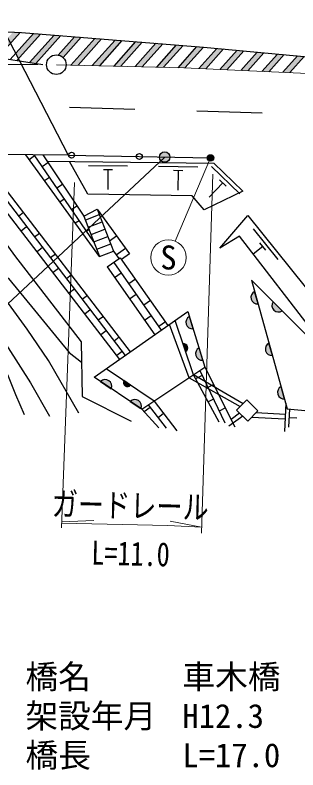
# Model space of a CAD drawing. Units: millimetres at full size, sheet at 1:1000; details may follow other scales. Extents: x 40000 to 680000, y 20000 to 380000.
# Drawn here: x 278800 to 300423, y 246374 to 304049 of the extents above; entities that cross this region are included whole.
import ezdxf
from ezdxf.enums import TextEntityAlignment as Align

# ---------------------------------------------------------------- set-up
doc = ezdxf.new("R2010")
doc.units = ezdxf.units.MM
doc.header["$LTSCALE"] = 1000
doc.linetypes.add('CHAIN', pattern=[18.5, 12, -1.5, 3.5, -1.5])
doc.linetypes.add('DASHED', pattern=[7.5, 6, -1.5])
for name, color, linetype, lineweight in [('M-BGD', 7, 'Continuous', 25), ('M-BMK', 2, 'CHAIN', 13), ('M-BMK-SRVR', 3, 'Continuous', 25), ('M-STR-HTXT', 7, 'Continuous', 13), ('M-STR-STR1', 1, 'Continuous', 25), ('M-STR-STRC', 7, 'Continuous', 25)]:
    doc.layers.add(name, color=color, linetype=linetype, lineweight=lineweight)
doc.styles.add('ＭＳ ゴシック', font='')
doc.styles.get('ＭＳ ゴシック').set_extended_font_data('MS Gothic')

msp = doc.modelspace()

# ---------------------------------------------------------------- hatches: boundary and pattern name
at = {"layer": 'M-BGD'}
for points in [[(297378, 281975, -0.82183), (297111, 282929)], [(299224, 281447, -0.82183), (298523, 282147)], [(292417, 280080, -0.82183), (292127, 281028)], [(291834, 278337), (291634, 278930, -0.84072)], [(293152, 277682, -0.82183), (292862, 278629)], [(298479, 278037, -0.82183), (298212, 278991)], [(285329, 276054, -0.82183), (286152, 275501)], [(287111, 276116), (287630, 275768, -0.84072)], [(299409, 274708, -0.82183), (299142, 275662)], [(287595, 274530, -0.82183), (288417, 273977)]]:
    msp.add_hatch(color=256, dxfattribs=at).paths.add_polyline_path(points)
at = {"layer": 'M-STR-STRC'}
for points in [[(278435, 301895), (277461, 300807), (276973, 300884), (278231, 302289), (278644, 302751), (279178, 302725)], [(280739, 302603), (280220, 302645), (278843, 301107), (279047, 300713)], [(282297, 302478), (281777, 302520), (279899, 300422), (280387, 300345)], [(283855, 302353), (283335, 302395), (282085, 300998, -0.14622), (282468, 300805)], [(285412, 302228), (284893, 302270), (283069, 300232), (283614, 300219)], [(286970, 302103), (286451, 302144), (284703, 300192), (285248, 300179)], [(288528, 301978), (288009, 302019), (286337, 300152), (286882, 300138)], [(290086, 301852), (289567, 301894), (287971, 300112), (288516, 300098)], [(291644, 301727), (291124, 301769), (289605, 300071), (290150, 300058)], [(293202, 301602), (292682, 301644), (291239, 300031), (291690, 300020), (291782, 300016)], [(294743, 301459), (294229, 301507), (292852, 299968), (293387, 299944)], [(296284, 301315), (295771, 301363), (294457, 299895), (294992, 299871)], [(297826, 301171), (297312, 301219), (296062, 299823), (296597, 299799)], [(299367, 301028), (298853, 301076), (297667, 299750), (298202, 299726)], [(300908, 300884), (300395, 300932), (299272, 299678), (299807, 299654)], [(289898, 292985, -1), (290573, 293415, -0.41421), (290450, 292863, -0.41421)], [(293960, 293251, -1), (293520, 293012, -1)]]:
    msp.add_hatch(color=256, dxfattribs=at).paths.add_polyline_path(points)

# ---------------------------------------------------------------- linework, layer by layer
at = {"layer": 'M-BGD'}
for p, q in [((286801, 277741), (274735, 293435)), ((275424, 293427), (287219, 278034)), ((287628, 278322), (276020, 293421)), ((285266, 285602), (279611, 293381)), ((279873, 293022), (280293, 293311)), ((284825, 286718), (280249, 293374)), ((282863, 293346), (293740, 293131)), ((280859, 292487), (281309, 292795)), ((287401, 292505), (284401, 292540)), ((292769, 292442), (289769, 292477)), ((295970, 290399), (293814, 292486)), ((286247, 292219), (285547, 292227)), ((285897, 292223), (285880, 290723)), ((291616, 292156), (290916, 292164)), ((291266, 292160), (291248, 290660)), ((281049, 291403), (281426, 291662)), ((294935, 290984), (294432, 291471)), ((281992, 290838), (282417, 291131)), ((294683, 291227), (293640, 290149)), ((282226, 289785), (282559, 290014)), ((279453, 288956), (279073, 288665)), ((283125, 289190), (283526, 289466)), ((284046, 288685), (285065, 289218)), ((285065, 289218), (286329, 286023)), ((284162, 288392), (285225, 288812)), ((279682, 287871), (279261, 287548)), ((283402, 288167), (283692, 288366)), ((284383, 287834), (285446, 288254)), ((280672, 287370), (280290, 287077)), ((284258, 287542), (284447, 287672)), ((284604, 287276), (285667, 287696)), ((298914, 285385), (297036, 287724)), ((284825, 286718), (285888, 287139)), ((286025, 286791), (286552, 287174)), ((280898, 286283), (280480, 285963)), ((285046, 286160), (286108, 286581)), ((286534, 285730), (287233, 286239)), ((297741, 286366), (297009, 285779)), ((297960, 286093), (297522, 286639)), ((281891, 285784), (281506, 285490)), ((285266, 285602), (286329, 286023)), ((286329, 286023), (286740, 285438)), ((286339, 285157), (289979, 279971)), ((282114, 284696), (281699, 284377)), ((285833, 284802), (289473, 279616)), ((286914, 284338), (286408, 283983)), ((283110, 284199), (282723, 283902)), ((287994, 283875), (287488, 283520)), ((283331, 283108), (282918, 282792)), ((284329, 282613), (283939, 282315)), ((288063, 282701), (287557, 282346)), ((297378, 281975), (297111, 282929)), ((289143, 282238), (288637, 281883)), ((299224, 281447), (298523, 282147)), ((284547, 281521), (284137, 281206)), ((284853, 276374), (292013, 281399)), ((285548, 281028), (285156, 280727)), ((289212, 281064), (288706, 280709)), ((292417, 280080), (292127, 281028)), ((290292, 280601), (289786, 280246)), ((292105, 276337), (290599, 280406)), ((292437, 276558), (291031, 280710)), ((285764, 279933), (285356, 279620)), ((286767, 279442), (286372, 279140)), ((291634, 278930), (291834, 278337)), ((293152, 277682), (292862, 278629)), ((298479, 278037), (298212, 278991)), ((286980, 278346), (286575, 278035)), ((289429, 274562), (285768, 277016)), ((288483, 273933), (293318, 277142)), ((292927, 276883), (294826, 272895)), ((288483, 273933), (284853, 276374)), ((294399, 272947), (292437, 276558)), ((293106, 276507), (292597, 276264)), ((285329, 276054), (286152, 275501)), ((287630, 275768), (287111, 276116)), ((293984, 275817), (293536, 275604)), ((299409, 274708), (299142, 275662)), ((289429, 274562), (291154, 272274)), ((293966, 274701), (293553, 274504)), ((287595, 274530), (288417, 273977)), ((289123, 274076), (288672, 273727)), ((288978, 274262), (290347, 272494)), ((294881, 274029), (294396, 273798)), ((299492, 274409), (299386, 272220)), ((299771, 273959), (299703, 272551)), ((288483, 273933), (289792, 272510)), ((290150, 273606), (289735, 273285)), ((299739, 273300), (300338, 273271))]:
    msp.add_line(p, q, dxfattribs=at)
at = {"layer": 'M-BGD', "linetype": 'DASHED'}
for p, q in [((292105, 276337), (296008, 274133)), ((296227, 274356), (292437, 276558)), ((296216, 273393), (295142, 272639)), ((295967, 273639), (295325, 273145)), ((297229, 273672), (299451, 273564)), ((296895, 273334), (299434, 273211))]:
    msp.add_line(p, q, dxfattribs=at)
at = {"layer": 'M-BGD'}
for points in [[(261420, 293409), (262579, 291144), (265483, 290566), (269656, 291904), (272574, 291087), (274617, 291354), (278759, 285670), (283843, 279077), (283931, 274900), (287675, 273012)], [(280928, 293367), (284046, 288685), (285266, 285602)], [(281255, 292877), (293995, 292728), (296206, 290588), (293252, 289180), (292344, 290236), (284361, 290358), (282966, 292857)], [(279519, 273495), (278865, 275032), (278244, 276555), (277438, 278112), (276543, 279328), (275671, 280590), (274712, 281733), (273393, 283152), (271737, 284578), (270298, 285931), (268651, 287295), (267311, 288242), (265479, 289246), (263386, 290315), (261795, 291207), (260530, 291859)], [(267887, 291337), (269292, 290749), (271010, 289760), (272728, 288689), (274693, 287315), (276259, 286080), (278308, 283921), (280274, 281502), (282125, 279259), (282935, 278267), (283876, 277525)], [(283683, 273640), (281359, 277653), (279724, 280055), (278294, 282024), (276479, 284033), (275187, 285323), (273731, 286737), (272081, 288059), (270652, 289033), (268852, 289926), (266808, 290991)], [(265483, 290566), (265738, 290210), (268112, 288621), (269581, 287506), (271110, 286320), (272885, 284912), (274329, 283518), (275847, 282011), (276997, 280617), (278259, 278631), (279973, 275960), (281443, 273393)], [(285065, 289218), (287538, 285819), (286937, 285382)], [(294456, 286240), (296604, 288741), (300984, 283286), (305418, 277521), (309884, 271867)], [(301883, 279458), (295954, 287146), (294456, 286240)], [(285833, 284802), (286845, 285512), (290485, 280326)], [(292013, 281399), (293318, 277142), (295603, 272591)]]:
    msp.add_lwpolyline(points, dxfattribs=at)
for points in [[(299614, 273974), (307213, 273243), (302013, 278661), (296867, 283802)], [(295740, 273862), (296590, 273024), (297371, 273817), (296522, 274655)]]:
    msp.add_lwpolyline(points, close=True, dxfattribs=at)
for centre in [(283115, 293341), (288302, 293238), (293740, 293131)]:
    msp.add_circle(centre, 225, dxfattribs=at)
for centre, radius, start, end in [((297339, 282479), 505, 116.78625, 274.44444), ((298943, 281866), 505, 146.20118, 303.85937), ((292365, 280583), 505, 118.21689, 275.87508), ((291682, 278616), 318, 298.6006, 98.81833), ((293101, 278184), 505, 118.21689, 275.87508), ((298440, 278540), 505, 116.78625, 274.44444), ((285686, 275696), 505, 337.25469, 134.91288), ((287401, 275987), 318, 156.05371, 316.27145), ((299370, 275212), 505, 116.78625, 274.44444), ((287951, 274173), 505, 337.25469, 134.91288)]:
    msp.add_arc(centre, radius, start, end, dxfattribs=at)
at = {"layer": 'M-BMK'}
msp.add_lwpolyline([(196136, 294419), (212221, 296486), (227062, 298102), (236329, 298903), (246002, 299495), (253142, 299914), (261889, 300176), (268549, 300285), (281953, 300260), (291690, 300020), (302613, 299527), (310267, 298996), (326793, 297444), (348968, 295352), (371789, 293196), (381029, 292170), (397547, 290741)], dxfattribs=at)
at = {"layer": 'M-BMK-SRVR'}
msp.add_circle((281953, 300260), 750, dxfattribs=at)
at = {"layer": 'M-STR-HTXT'}
for p, q in [((293740, 293131), (291050, 286771)), ((293045, 264457), (293912, 291907)), ((283345, 291250), (282343, 264863)), ((282361, 265329), (284814, 265433)), ((293059, 264923), (290646, 265374))]:
    msp.add_line(p, q, dxfattribs=at)
msp.add_lwpolyline([(282358, 265239), (290470, 265040), (293059, 264923)], dxfattribs=at)
msp.add_circle((290524, 285528), 1350, dxfattribs=at)
at = {"layer": 'M-STR-STR1'}
for p, q in [((274968, 308590), (282863, 293346)), ((282863, 293346), (266366, 293527))]:
    msp.add_line(p, q, dxfattribs=at)
at = {"layer": 'M-STR-STRC'}
for p, q in [((279178, 302725), (277461, 300807)), ((280220, 302645), (278436, 300653)), ((280739, 302603), (278924, 300576)), ((281777, 302520), (279899, 300422)), ((282297, 302478), (280387, 300345)), ((283335, 302395), (282085, 300998)), ((283855, 302353), (282468, 300805)), ((284893, 302270), (283069, 300232)), ((285412, 302228), (283614, 300219)), ((286451, 302144), (284703, 300192)), ((286970, 302103), (285248, 300179)), ((288009, 302019), (286337, 300152)), ((288528, 301978), (286882, 300138)), ((289567, 301894), (287971, 300112)), ((290086, 301852), (288516, 300098)), ((291124, 301769), (289605, 300071)), ((291644, 301727), (290150, 300058)), ((292682, 301644), (291239, 300031)), ((293202, 301602), (291782, 300016)), ((294229, 301507), (292852, 299968)), ((294743, 301459), (293387, 299944)), ((295771, 301363), (294457, 299895)), ((296284, 301315), (294992, 299871)), ((297312, 301219), (296062, 299823)), ((297826, 301171), (296597, 299799)), ((298853, 301076), (297667, 299750)), ((299367, 301028), (298202, 299726)), ((300395, 300932), (299272, 299678)), ((300908, 300884), (299807, 299654)), ((282957, 297017), (287954, 296867)), ((292684, 296725), (297681, 296574)), ((290236, 293200), (256616, 261765))]:
    msp.add_line(p, q, dxfattribs=at)
for points in [[(220125, 300568), (234759, 302158), (245329, 302797), (258079, 303334), (266550, 303332), (279296, 302719), (293217, 301601), (309941, 300042), (325545, 298456), (345868, 296321), (369144, 293912), (387942, 292060), (411516, 289768), (435493, 287333), (453334, 285323)], [(254090, 303166), (263193, 302598), (272379, 301609), (280913, 300262)]]:
    msp.add_lwpolyline(points, dxfattribs=at)
for centre, radius in [((290236, 293200), 400), ((293740, 293131), 250)]:
    msp.add_circle(centre, radius, dxfattribs=at)

# ---------------------------------------------------------------- texts
at = {"layer": 'M-STR-HTXT', "style": 'ＭＳ ゴシック'}
msp.add_text('S', height=1833, dxfattribs=at).set_placement((290524, 285528), align=Align.MIDDLE_CENTER)
at = {"layer": 'M-STR-HTXT', "style": 'ＭＳ ゴシック', "width": 0.8}
for s, p in [('ガードレール', (287571, 265111)), ('L=11.0', (287597, 261446))]:
    msp.add_text(s, height=1833, rotation=358.59, dxfattribs=at).set_placement(p, align=Align.BOTTOM_CENTER)
at = {"layer": 'M-STR-HTXT', "style": 'ＭＳ ゴシック'}
for s, p in [('橋名', (279593, 252032)), ('車木橋', (291593, 252032)), ('架設年月', (279593, 249032)), ('H12.3', (291593, 249032)), ('橋長', (279593, 246032)), ('L=17.0', (291593, 246032))]:
    msp.add_text(s, height=1833, dxfattribs=at).set_placement(p, align=Align.BOTTOM_LEFT)

doc.saveas('drawing.dxf')
